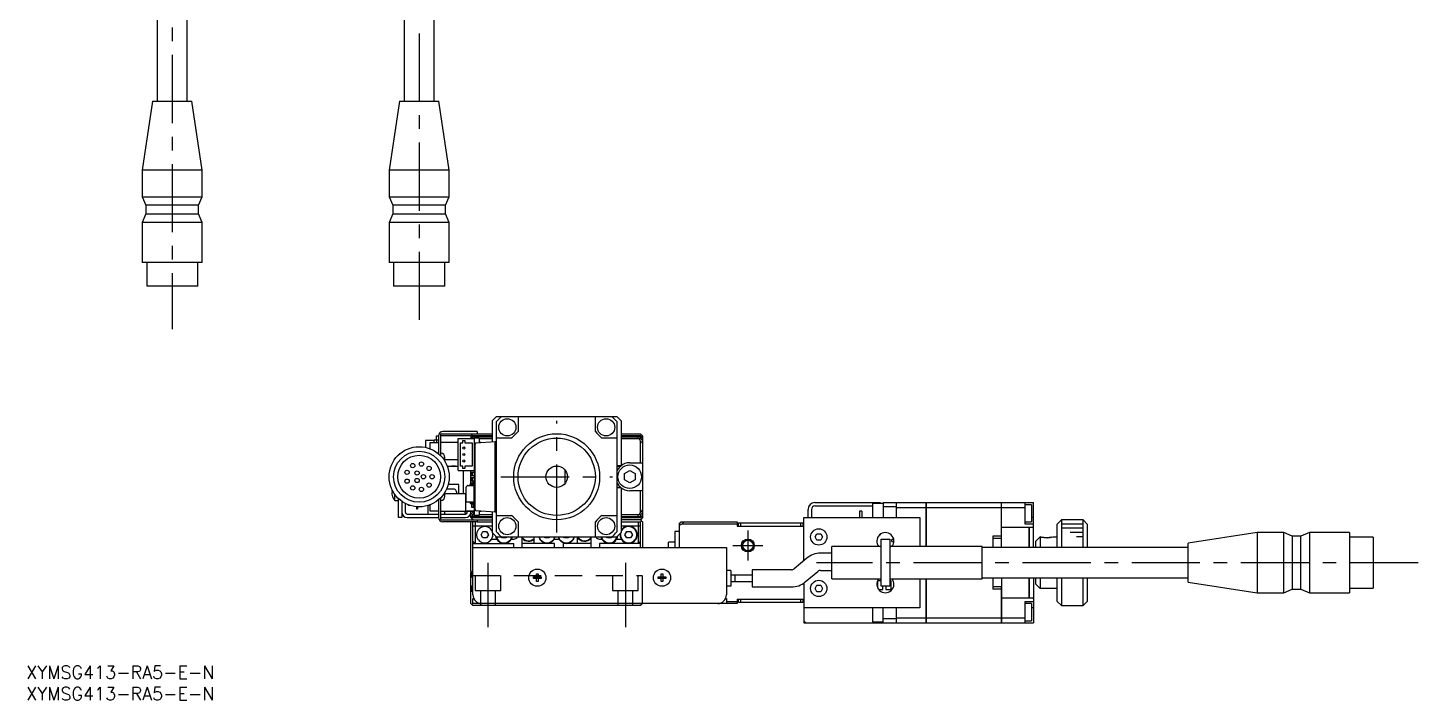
# Model space of a CAD drawing. Extents: x -1 to 673, y -8 to 381.
# Drawn here: x 0.4 to 324, y -8 to 148.5 of the extents above; entities that cross this region are included whole.
import ezdxf

# ---------------------------------------------------------------- set-up
doc = ezdxf.new("R2010")
doc.units = 0
doc.header["$LTSCALE"] = 0.5
doc.linetypes.add('CENTER', pattern=[50.8, 31.75, -6.35, 6.35, -6.35])
doc.linetypes.add('DASHED', pattern=[19.05, 12.7, -6.35])
for name, color, linetype in [('MSM_CENTER', 1, 'CENTER'), ('MSM_CONTINUOUS', 7, 'CONTINUOUS'), ('MSM_DASHED', 4, 'DASHED'), ('MSM_NARROW', 5, 'CONTINUOUS'), ('MSM_PART_NUMBER', 7, 'CONTINUOUS')]:
    doc.layers.add(name, color=color, linetype=linetype)
doc.styles.get("Standard").update_dxf_attribs({"font": 'txt.shx', "height": 1, "bigfont": 'bigfont.shx'})

# ---------------------------------------------------------------- blocks, each defined once
blk = doc.blocks.new('*U2')
at = {"layer": 'MSM_PART_NUMBER'}
blk.add_text('XYMSG413-RA5-E-N', height=3, dxfattribs=at).set_placement((0, -3))
blk = doc.blocks.new('*U3')
at = {"layer": 'MSM_PART_NUMBER'}
blk.add_text('XYMSG413-RA5-E-N', height=3, dxfattribs=at).set_placement((0, -8))

msp = doc.modelspace()

# ---------------------------------------------------------------- linework, layer by layer
at = {"layer": 'MSM_CENTER'}
for p, q in [((91.47, 223.37), (91.47, 78.37)), ((34, 218.37), (34, 78.37)), ((123.47, 31), (123.47, 57)), ((110.47, 44), (136.47, 44)), ((167.97, 31.5), (167.97, 24.5)), ((164.47, 28), (171.47, 28)), ((107.47, 24), (107.47, 9)), ((139.47, 24), (139.47, 9)), ((323.97, 24), (183.97, 24))]:
    msp.add_line(p, q, dxfattribs=at)
at = {"layer": 'MSM_CONTINUOUS'}
for p, q in [((30.5, 179.37), (30.5, 131.37)), ((37.5, 131.37), (37.5, 179.37)), ((87.97, 179.37), (87.97, 131.37)), ((94.97, 131.37), (94.97, 179.37)), ((29.43, 131.37), (27, 115.37)), ((29.43, 131.37), (38.57, 131.37)), ((41, 115.37), (38.57, 131.37)), ((86.9, 131.37), (84.47, 115.37)), ((86.9, 131.37), (96.04, 131.37)), ((98.47, 115.37), (96.04, 131.37)), ((41, 115.37), (27, 115.37)), ((27, 115.37), (27, 109.17)), ((41, 109.17), (41, 115.37)), ((98.47, 115.37), (84.47, 115.37)), ((84.47, 115.37), (84.47, 109.17)), ((98.47, 109.17), (98.47, 115.37)), ((27, 109.17), (41, 109.17)), ((27, 109.17), (27.85, 107.17)), ((40.15, 107.17), (27.85, 107.17)), ((27.85, 107.17), (27.85, 105.17)), ((40.15, 107.17), (41, 109.17)), ((40.15, 105.17), (40.15, 107.17)), ((84.47, 109.17), (98.47, 109.17)), ((84.47, 109.17), (85.32, 107.17)), ((97.62, 107.17), (85.32, 107.17)), ((85.32, 107.17), (85.32, 105.17)), ((97.62, 107.17), (98.47, 109.17)), ((97.62, 105.17), (97.62, 107.17)), ((27.85, 105.17), (27, 103.17)), ((27.85, 105.17), (40.15, 105.17)), ((41, 103.17), (40.15, 105.17)), ((85.32, 105.17), (84.47, 103.17)), ((85.32, 105.17), (97.62, 105.17)), ((98.47, 103.17), (97.62, 105.17)), ((41, 103.17), (27, 103.17)), ((27, 103.17), (27, 93.87)), ((41, 93.87), (41, 103.17)), ((98.47, 103.17), (84.47, 103.17)), ((84.47, 103.17), (84.47, 93.87)), ((98.47, 93.87), (98.47, 103.17)), ((41, 93.87), (27, 93.87)), ((28.05, 93.87), (28.05, 88.37)), ((39.95, 88.37), (39.95, 93.87)), ((98.47, 93.87), (84.47, 93.87)), ((85.52, 93.87), (85.52, 88.37)), ((97.42, 88.37), (97.42, 93.87)), ((39.95, 88.37), (28.05, 88.37)), ((97.42, 88.37), (85.52, 88.37)), ((109.47, 58), (108.47, 57)), ((108.47, 57), (108.47, 52.18)), ((109.47, 58), (137.47, 58)), ((109.47, 31.15), (109.47, 56.85)), ((114.47, 58), (114.47, 54.5)), ((132.47, 54.5), (132.47, 58)), ((138.47, 57), (137.47, 58)), ((137.47, 56.85), (137.47, 31.15)), ((138.47, 57), (138.47, 46.6)), ((92.97, 52.4), (92.97, 50.84)), ((94.97, 52.4), (92.97, 52.4)), ((93.97, 51.9), (93.97, 50.54)), ((95.97, 51.9), (93.97, 51.9)), ((94.97, 51.9), (94.97, 52.5)), ((95.97, 52.5), (94.97, 52.5)), ((95.47, 52.5), (95.47, 53.5)), ((95.47, 53.5), (95.97, 53.5)), ((95.47, 52.5), (95.47, 51.9)), ((95.97, 53.5), (95.97, 49.36)), ((96.47, 53.8), (96.47, 48.9)), ((103.47, 53.5), (96.47, 53.5)), ((100.57, 52), (96.47, 52)), ((96.67, 54), (104.97, 54)), ((104.97, 54.5), (96.97, 54.5)), ((100.57, 45.43), (100.57, 52.93)), ((100.57, 52.93), (104.27, 52.93)), ((101.07, 51.93), (101.62, 51.93)), ((101.07, 46.43), (101.07, 51.93)), ((101.62, 51.93), (101.62, 52.43)), ((101.62, 52.43), (102.12, 52.43)), ((102.12, 52.43), (102.12, 51.93)), ((102.12, 51.93), (103.77, 51.93)), ((103.97, 54), (103.47, 53.5)), ((103.97, 53.5), (103.47, 53)), ((103.47, 53.5), (103.47, 52.93)), ((103.97, 53.5), (103.72, 53.75)), ((103.77, 51.93), (103.77, 46.43)), ((108.47, 53.5), (103.97, 53.5)), ((103.97, 52.93), (103.97, 53.3)), ((103.97, 53.3), (108.47, 53.3)), ((105.47, 53), (104.27, 53)), ((104.27, 53), (104.27, 35)), ((104.47, 53.3), (104.47, 53)), ((104.75, 51.92), (109.17, 52.23)), ((104.97, 54.5), (104.97, 54)), ((104.97, 54), (108.47, 54)), ((105.47, 53), (105.47, 51.97)), ((105.47, 52.9), (108.47, 52.9)), ((105.9, 52), (105.47, 52)), ((109.17, 52.23), (109.47, 52.25)), ((109.17, 35.77), (109.17, 52.23)), ((112.97, 53), (109.47, 53)), ((137.47, 53), (133.97, 53)), ((138.47, 54), (142.97, 54)), ((142.97, 53.5), (138.47, 53.5)), ((138.47, 53.3), (142.97, 53.3)), ((138.47, 52.9), (142.97, 52.9)), ((142.47, 52.9), (142.47, 53.3)), ((142.97, 52.29), (142.67, 52.9)), ((142.97, 54), (143.47, 53.5)), ((143.22, 53.75), (142.97, 53.5)), ((143.47, 53), (142.97, 53.5)), ((142.97, 53.3), (142.97, 52.9)), ((142.97, 52.9), (143.47, 52.4)), ((143.47, 51.79), (142.97, 52.29)), ((142.97, 47.25), (142.97, 52.29)), ((143.37, 52.5), (143.47, 52.5)), ((143.47, 53.5), (143.47, 34.5)), ((95.97, 49.5), (95.8, 49.5)), ((104.47, 36.38), (104.47, 51.62)), ((97.47, 47.61), (97.47, 48.5)), ((97.47, 48), (100.57, 48)), ((98.01, 46.5), (98.22, 46.5)), ((98.22, 46.5), (98.22, 46.4)), ((100.57, 46.4), (98.22, 46.4)), ((99.02, 46.4), (99.02, 46.5)), ((99.92, 46.5), (99.02, 46.5)), ((99.4, 46.4), (99.4, 46.5)), ((99.55, 46.4), (99.55, 46.5)), ((99.92, 46.4), (99.92, 46.5)), ((100.57, 45.43), (104.27, 45.43)), ((101.62, 46.43), (101.07, 46.43)), ((101.62, 45.93), (101.62, 46.43)), ((102.12, 45.93), (101.62, 45.93)), ((101.72, 45.43), (101.72, 40)), ((102.12, 46.43), (102.12, 45.93)), ((103.77, 46.43), (102.12, 46.43)), ((103.47, 42.41), (103.47, 45.43)), ((125.47, 42.5), (125.47, 45.5)), ((137.47, 46.6), (138.47, 46.6)), ((137.47, 46.49), (138.38, 46.49)), ((139.22, 44.72), (140.47, 45.44)), ((140.47, 47.25), (143.47, 47.25)), ((140.47, 45.44), (141.72, 44.72)), ((100.72, 42.2), (98.24, 42.2)), ((100.72, 40), (100.72, 42.2)), ((103.28, 42.11), (103.28, 42)), ((104.27, 45), (103.47, 45)), ((104.27, 44.25), (103.47, 44.25)), ((104.27, 43.75), (103.47, 43.75)), ((104.04, 43), (103.47, 43)), ((104.04, 42.5), (103.47, 42.5)), ((103.51, 42.11), (103.51, 42)), ((103.94, 42.44), (103.61, 42.44)), ((103.61, 42.21), (103.94, 42.21)), ((103.72, 44.25), (103.72, 45)), ((103.72, 43), (103.72, 43.75)), ((103.72, 42.44), (103.72, 42.5)), ((103.72, 42), (103.72, 42.21)), ((103.85, 44.25), (103.85, 45)), ((103.85, 43), (103.85, 43.75)), ((103.85, 42.44), (103.85, 42.5)), ((103.85, 42), (103.85, 42.21)), ((104.04, 42.54), (104.04, 43.05)), ((104.04, 43.05), (104.27, 43.05)), ((104.04, 42.8), (104.27, 42.8)), ((104.04, 42.73), (104.27, 42.73)), ((104.27, 42.5), (104.27, 42.5)), ((139.22, 43.28), (139.22, 44.72)), ((140.47, 42.56), (139.22, 43.28)), ((141.72, 43.28), (140.47, 42.56)), ((141.72, 44.72), (141.72, 43.28)), ((85.08, 40.68), (85.2, 40.68)), ((85.2, 40.32), (85.08, 40.32)), ((85.2, 40.68), (85.2, 40.32)), ((85.2, 39.61), (85.2, 39.61)), ((85.77, 38.5), (85.77, 39.93)), ((86.67, 34.5), (86.67, 38.9)), ((96.47, 39.1), (96.47, 34.2)), ((97.47, 39.5), (97.47, 40.39)), ((102.39, 40), (97.47, 40)), ((99.47, 41.1), (97.84, 41.1)), ((102.27, 39.9), (102.27, 36.1)), ((102.39, 39.9), (102.27, 39.9)), ((102.39, 38.2), (102.39, 41.58)), ((102.42, 41.65), (102.74, 41.97)), ((102.81, 42), (104.07, 42)), ((104.17, 41.9), (104.17, 38.2)), ((104.27, 41.31), (104.17, 41.31)), ((104.27, 40.75), (104.17, 40.75)), ((104.27, 39.9), (104.17, 39.9)), ((104.27, 39.78), (104.17, 39.78)), ((138.38, 41.51), (137.47, 41.51)), ((138.47, 41.4), (137.47, 41.4)), ((138.47, 41.4), (138.47, 31)), ((143.47, 40.75), (140.47, 40.75)), ((142.97, 35.71), (142.97, 40.75)), ((85.77, 38.5), (86.67, 38.5)), ((87.47, 38.26), (87.47, 34.5)), ((88.27, 35.7), (88.27, 37.77)), ((88.97, 37.3), (88.97, 37.46)), ((89.45, 37.3), (88.97, 37.3)), ((90.85, 37.03), (90.85, 36.5)), ((90.85, 36.5), (91.1, 36.5)), ((91.1, 37.01), (91.1, 36.5)), ((93.47, 37.29), (93.47, 35.3)), ((93.97, 37.3), (93.5, 37.3)), ((93.97, 37.46), (93.97, 36.1)), ((93.97, 36.1), (95.97, 36.1)), ((95.8, 38.5), (95.97, 38.5)), ((95.97, 38.64), (95.97, 34.5)), ((96.47, 36), (103.47, 36)), ((97.47, 35.3), (97.47, 36)), ((102.17, 35.5), (102.17, 36)), ((102.27, 36.1), (104.27, 36.1)), ((104.07, 38.1), (102.49, 38.1)), ((102.67, 35.7), (102.67, 36)), ((103.28, 38.1), (103.28, 37.99)), ((103.47, 34.5), (103.47, 36.1)), ((103.97, 35.1), (103.47, 35.6)), ((103.51, 38.1), (103.51, 37.99)), ((103.58, 36.1), (103.97, 35.71)), ((103.61, 37.89), (103.94, 37.89)), ((103.94, 37.66), (103.61, 37.66)), ((103.72, 37.89), (103.72, 38.1)), ((103.72, 36.83), (103.72, 37.66)), ((104.27, 36.83), (103.72, 36.83)), ((103.97, 36.1), (103.97, 35.71)), ((103.97, 35.71), (104.27, 35.11)), ((104.04, 37.56), (104.04, 37.05)), ((104.27, 37.36), (104.04, 37.36)), ((104.27, 37.3), (104.04, 37.3)), ((104.27, 37.05), (104.04, 37.05)), ((104.27, 37.78), (104.19, 37.78)), ((109.17, 35.77), (104.75, 36.08)), ((105.47, 36.03), (105.47, 35)), ((105.47, 36), (105.9, 36)), ((108.47, 35.82), (108.47, 31)), ((109.47, 35.75), (109.17, 35.77)), ((142.67, 35.1), (142.97, 35.71)), ((142.97, 35.71), (143.47, 36.21)), ((143.47, 35.6), (142.97, 35.1)), ((181.97, 34.5), (181.97, 36.4)), ((182.77, 36.4), (182.77, 34.5)), ((183.57, 38), (198.77, 38)), ((183.57, 37.2), (196.97, 37.2)), ((193.97, 36), (193.97, 34.5)), ((194.47, 36), (193.97, 36)), ((194.47, 36), (194.47, 34.5)), ((196.97, 37.75), (196.97, 34.5)), ((199.47, 37.75), (196.97, 37.75)), ((198.27, 37.75), (198.27, 38)), ((198.77, 38), (198.77, 37.75)), ((199.47, 38), (199.47, 34.5)), ((199.47, 38), (209.46, 38)), ((202.47, 37), (199.47, 37)), ((202.47, 38), (202.47, 34.5)), ((202.47, 36.85), (209.46, 36.85)), ((209.46, 27.75), (209.46, 38)), ((209.47, 37.99), (209.46, 37.99)), ((209.47, 36.84), (209.46, 36.84)), ((209.47, 38), (226.96, 38)), ((209.47, 38), (209.47, 27.75)), ((209.47, 36.85), (226.96, 36.85)), ((226.96, 29.65), (226.96, 38)), ((226.97, 37.99), (226.96, 37.99)), ((226.97, 36.84), (226.96, 36.84)), ((226.97, 27.5), (226.97, 38)), ((226.97, 38), (234.47, 38)), ((226.97, 36.85), (232.47, 36.85)), ((232.47, 33), (232.47, 38)), ((233.97, 37.5), (232.47, 37.5)), ((233.97, 37.5), (233.97, 33.5)), ((234.47, 27.5), (234.47, 38)), ((87.47, 34.5), (86.67, 34.5)), ((88.67, 35.3), (95.97, 35.3)), ((88.67, 34.5), (95.97, 34.5)), ((96.47, 35.3), (102.27, 35.3)), ((96.47, 34.5), (102.27, 34.5)), ((96.67, 34), (104.97, 34)), ((104.97, 33.5), (96.97, 33.5)), ((102.17, 35.5), (102.62, 35.5)), ((103.47, 35.5), (103.57, 35.5)), ((103.47, 35), (103.97, 34.5)), ((103.47, 34.5), (103.97, 34)), ((103.47, 22), (103.47, 33.5)), ((103.72, 34.25), (103.97, 34.5)), ((103.97, 34.7), (103.97, 35.1)), ((104.27, 35.1), (103.97, 35.1)), ((108.47, 34.7), (103.97, 34.7)), ((103.97, 34.5), (108.47, 34.5)), ((103.97, 34), (108.47, 34)), ((103.97, 16.5), (103.97, 33.5)), ((108.47, 32.5), (103.97, 32.5)), ((105.47, 35), (104.27, 35)), ((104.47, 35), (104.47, 34.7)), ((104.47, 33.5), (104.47, 28.5)), ((104.97, 34), (104.97, 33.5)), ((104.97, 33.5), (108.47, 33.5)), ((108.47, 35.1), (105.47, 35.1)), ((109.47, 35), (112.97, 35)), ((114.47, 33.5), (114.47, 30)), ((132.47, 30), (132.47, 33.5)), ((133.97, 35), (137.47, 35)), ((142.97, 35.1), (138.47, 35.1)), ((142.97, 34.7), (138.47, 34.7)), ((138.47, 34.5), (142.97, 34.5)), ((142.97, 34), (138.47, 34)), ((138.47, 33.5), (142.97, 33.5)), ((142.97, 32.5), (138.47, 32.5)), ((142.47, 34.7), (142.47, 35.1)), ((142.47, 33.5), (142.47, 28.5)), ((142.97, 35.1), (142.97, 34.7)), ((142.97, 34.5), (143.47, 35)), ((142.97, 34.5), (143.22, 34.25)), ((143.47, 34.5), (142.97, 34)), ((143.47, 33.5), (142.97, 34)), ((143.22, 33.75), (142.97, 33.5)), ((142.97, 27.5), (142.97, 33.5)), ((143.37, 35.5), (143.47, 35.5)), ((143.47, 33.5), (143.47, 27.5)), ((151.97, 33), (152.47, 33.5)), ((151.97, 33), (151.97, 27.5)), ((152.58, 33), (151.97, 32.69)), ((152.47, 33.5), (165.47, 33.5)), ((153.08, 33.5), (152.58, 33)), ((165.47, 33), (152.58, 33)), ((165.47, 33.5), (165.47, 32.5)), ((165.47, 32.5), (180.97, 32.5)), ((165.77, 32.5), (165.77, 33.3)), ((165.77, 33.3), (180.97, 33.3)), ((166.27, 33.3), (166.27, 32.5)), ((180.27, 32.5), (180.27, 33.3)), ((180.77, 33.3), (180.77, 32.5)), ((180.97, 24.46), (180.97, 34.5)), ((180.97, 34.5), (207.97, 34.5)), ((207.97, 34.5), (207.97, 27.75)), ((232.47, 33.5), (233.97, 33.5)), ((234.47, 33), (232.47, 33)), ((234.47, 34.5), (233.97, 34.5)), ((240.97, 34), (239.97, 33)), ((239.97, 27.5), (239.97, 33)), ((240.97, 34), (240.97, 27.5)), ((245.97, 34), (240.97, 34)), ((245.97, 27.5), (245.97, 34)), ((246.97, 33), (245.97, 34)), ((246.97, 33), (246.97, 27.5)), ((105.86, 30.5), (106.29, 31.25)), ((106.29, 29.75), (105.86, 30.5)), ((106.29, 31.25), (107.16, 31.25)), ((107.16, 29.75), (106.29, 29.75)), ((107.16, 31.25), (107.59, 30.5)), ((107.59, 30.5), (107.16, 29.75)), ((108.47, 31.5), (108.34, 31.5)), ((108.34, 29.5), (109.49, 29.5)), ((108.47, 31), (109.47, 30)), ((109.47, 30), (137.47, 30)), ((110.79, 29.75), (110.65, 30)), ((111.66, 29.75), (110.79, 29.75)), ((111.8, 30), (111.66, 29.75)), ((112.95, 29.5), (113.47, 29.5)), ((115.47, 27.5), (115.47, 30)), ((118.27, 28.5), (118.27, 30)), ((120.79, 29.75), (120.65, 30)), ((121.66, 29.75), (120.79, 29.75)), ((121.8, 30), (121.66, 29.75)), ((122.95, 29.5), (123.99, 29.5)), ((125.29, 29.75), (125.15, 30)), ((126.16, 29.75), (125.29, 29.75)), ((126.3, 30), (126.16, 29.75)), ((128.27, 30), (128.27, 28.5)), ((131.47, 27.5), (131.47, 30)), ((133.47, 29.5), (133.99, 29.5)), ((135.29, 29.75), (135.15, 30)), ((136.16, 29.75), (135.29, 29.75)), ((136.3, 30), (136.16, 29.75)), ((137.45, 29.5), (138.49, 29.5)), ((137.47, 30), (138.47, 31)), ((138.49, 31.5), (138.47, 31.5)), ((139.36, 30.5), (139.79, 31.25)), ((139.79, 29.75), (139.36, 30.5)), ((139.79, 31.25), (140.66, 31.25)), ((140.66, 29.75), (139.79, 29.75)), ((140.66, 31.25), (141.09, 30.5)), ((141.09, 30.5), (140.66, 29.75)), ((150.97, 31.25), (150.97, 27.5)), ((151.97, 31.25), (150.97, 31.25)), ((183.61, 30), (184.04, 30.75)), ((184.04, 29.25), (183.61, 30)), ((184.04, 30.75), (184.91, 30.75)), ((184.91, 29.25), (184.04, 29.25)), ((184.91, 30.75), (185.34, 30)), ((185.34, 30), (184.91, 29.25)), ((198.97, 29.5), (200.97, 29.5)), ((198.97, 18.5), (198.97, 29.5)), ((200.97, 29.5), (200.97, 18.5)), ((201.47, 28.93), (201.47, 29.43)), ((201.93, 29.43), (201.47, 29.43)), ((224.97, 30.15), (224.97, 27.5)), ((226.96, 30.15), (224.97, 30.15)), ((226.97, 29.65), (224.97, 29.65)), ((226.97, 32.25), (233.46, 32.25)), ((233.46, 27.5), (233.46, 32.25)), ((233.47, 32.24), (233.46, 32.24)), ((233.47, 32.25), (233.47, 27.5)), ((233.47, 32.25), (234.27, 32.25)), ((234.27, 32.23), (234.27, 32.25)), ((234.47, 32.23), (234.27, 32.23)), ((235.97, 30), (234.97, 29)), ((235.97, 30), (235.97, 27.5)), ((238.97, 30), (239.97, 30)), ((286.47, 31), (270.47, 28.57)), ((286.47, 31), (286.47, 17)), ((292.67, 31), (286.47, 31)), ((292.67, 17), (292.67, 31)), ((294.67, 30.15), (292.67, 31)), ((294.67, 30.15), (294.67, 17.85)), ((296.67, 30.15), (294.67, 30.15)), ((298.67, 31), (296.67, 30.15)), ((296.67, 17.85), (296.67, 30.15)), ((298.67, 31), (298.67, 17)), ((307.97, 31), (298.67, 31)), ((307.97, 31), (307.97, 17)), ((313.47, 29.95), (307.97, 29.95)), ((313.47, 29.95), (313.47, 18.05)), ((104.47, 28.5), (103.97, 29)), ((103.97, 28.5), (113.47, 28.5)), ((103.97, 27.5), (162.97, 27.5)), ((113.47, 27.5), (113.47, 28.5)), ((122.97, 28.5), (115.47, 28.5)), ((122.97, 27.5), (122.97, 28.5)), ((131.47, 28.5), (124.97, 28.5)), ((124.97, 28.5), (124.97, 27.5)), ((133.47, 28.5), (133.47, 27.5)), ((142.97, 28.5), (133.47, 28.5)), ((142.97, 29), (142.47, 28.5)), ((149.47, 27.5), (149.47, 28.75)), ((150.97, 28.75), (149.47, 28.75)), ((162.97, 27.5), (162.97, 16.5)), ((187.47, 26.21), (184.87, 26.21)), ((187.47, 20.25), (187.47, 27.75)), ((198.97, 27.75), (187.47, 27.75)), ((222.47, 27.75), (200.97, 27.75)), ((201.47, 28.93), (201.97, 28.93)), ((201.47, 27.75), (201.47, 27.93)), ((201.66, 27.93), (201.47, 27.93)), ((222.47, 20.25), (222.47, 27.75)), ((270.47, 27.5), (222.47, 27.5)), ((234.97, 27.5), (234.97, 29)), ((270.47, 19.43), (270.47, 28.57)), ((181.66, 25.04), (178.74, 22.58)), ((103.47, 22), (103.97, 21.5)), ((103.47, 21.7), (103.57, 21.8)), ((103.47, 14.5), (103.47, 21.7)), ((103.47, 21.2), (103.97, 21.2)), ((103.97, 20.5), (103.47, 21)), ((103.47, 21), (103.97, 21)), ((103.57, 21.7), (103.57, 21.9)), ((103.72, 21.75), (103.97, 22)), ((103.87, 21.4), (103.97, 21.4)), ((118.09, 20.32), (118.09, 20.68)), ((118.09, 20.68), (118.79, 20.68)), ((118.79, 20.32), (118.09, 20.32)), ((118.79, 21.39), (119.15, 21.39)), ((118.79, 20.68), (118.79, 21.39)), ((118.8, 20.67), (118.79, 20.68)), ((118.8, 20.33), (118.79, 20.32)), ((118.79, 19.61), (118.79, 20.32)), ((119.15, 19.61), (118.79, 19.61)), ((118.8, 20.67), (119.14, 20.67)), ((118.8, 20.33), (118.8, 20.67)), ((119.14, 20.33), (118.8, 20.33)), ((119.14, 20.67), (119.15, 20.68)), ((119.14, 20.67), (119.14, 20.33)), ((119.14, 20.33), (119.15, 20.32)), ((119.15, 21.39), (119.15, 20.68)), ((119.15, 20.68), (119.86, 20.68)), ((119.15, 20.32), (119.15, 19.61)), ((119.86, 20.32), (119.15, 20.32)), ((119.86, 20.68), (119.86, 20.32)), ((147.09, 20.68), (147.79, 20.68)), ((147.09, 20.32), (147.09, 20.68)), ((147.79, 20.32), (147.09, 20.32)), ((147.79, 21.39), (148.15, 21.39)), ((147.79, 20.68), (147.79, 21.39)), ((147.8, 20.67), (147.79, 20.68)), ((147.8, 20.33), (147.79, 20.32)), ((147.79, 19.61), (147.79, 20.32)), ((148.15, 19.61), (147.79, 19.61)), ((147.8, 20.67), (148.14, 20.67)), ((147.8, 20.33), (147.8, 20.67)), ((148.14, 20.33), (147.8, 20.33)), ((148.14, 20.67), (148.15, 20.68)), ((148.14, 20.67), (148.14, 20.33)), ((148.14, 20.33), (148.15, 20.32)), ((148.15, 21.39), (148.15, 20.68)), ((148.15, 20.68), (148.86, 20.68)), ((148.15, 20.32), (148.15, 19.61)), ((148.86, 20.32), (148.15, 20.32)), ((148.86, 20.68), (148.86, 20.32)), ((163.97, 22.2), (162.97, 22.2)), ((163.97, 22.2), (163.97, 18.5)), ((168.97, 21.1), (163.97, 21.1)), ((163.97, 19.6), (168.97, 19.6)), ((164.97, 21.1), (164.97, 19.6)), ((168.97, 22.35), (168.97, 18.35)), ((178.09, 22.35), (168.97, 22.35)), ((181.31, 19.52), (184.23, 21.97)), ((184.87, 22.21), (187.47, 22.21)), ((187.47, 20.25), (198.97, 20.25)), ((198.14, 19.78), (198.14, 18.2)), ((198.97, 19.78), (198.14, 19.78)), ((200.97, 20.25), (222.47, 20.25)), ((201.29, 19.78), (200.97, 19.78)), ((201.29, 17.78), (201.29, 19.78)), ((207.97, 20.25), (207.97, 13.5)), ((209.46, 10), (209.46, 20.25)), ((209.47, 20.25), (209.47, 10)), ((222.47, 20.5), (270.47, 20.5)), ((224.97, 20.5), (224.97, 17.85)), ((226.97, 20.5), (226.97, 10)), ((233.46, 15.75), (233.46, 20.5)), ((233.47, 20.5), (233.47, 15.75)), ((234.47, 20.5), (234.47, 10)), ((234.97, 19), (234.97, 20.5)), ((235.97, 20.5), (235.97, 18)), ((239.97, 15), (239.97, 20.5)), ((240.97, 20.5), (240.97, 14)), ((245.97, 14), (245.97, 20.5)), ((246.97, 20.5), (246.97, 15)), ((270.47, 19.43), (286.47, 17)), ((103.67, 17.3), (103.67, 18.5)), ((103.97, 18.5), (103.67, 18.5)), ((103.97, 17.3), (103.67, 17.3)), ((163.97, 18.5), (162.97, 18.5)), ((168.97, 18.35), (178.09, 18.35)), ((180.97, 19.26), (180.97, 10)), ((183.61, 18), (184.04, 18.75)), ((184.04, 17.25), (183.61, 18)), ((184.04, 18.75), (184.91, 18.75)), ((184.91, 17.25), (184.04, 17.25)), ((184.91, 18.75), (185.34, 18)), ((185.34, 18), (184.91, 17.25)), ((198.39, 17.78), (199.39, 17.78)), ((200.97, 18.5), (198.97, 18.5)), ((199.39, 17.78), (199.39, 18.5)), ((200.04, 18.5), (200.04, 17.78)), ((200.04, 17.78), (201.29, 17.78)), ((226.97, 18.35), (224.97, 18.35)), ((226.96, 17.85), (224.97, 17.85)), ((226.96, 10), (226.96, 18.35)), ((234.97, 19), (235.97, 18)), ((239.97, 18), (235.97, 18)), ((286.47, 17), (292.67, 17)), ((292.67, 17), (294.67, 17.85)), ((294.67, 17.85), (296.67, 17.85)), ((296.67, 17.85), (298.67, 17)), ((298.67, 17), (307.97, 17)), ((307.97, 18.05), (313.47, 18.05)), ((103.47, 14.5), (103.97, 14)), ((103.72, 14.25), (103.97, 14.5)), ((103.97, 14.5), (103.97, 15.7)), ((165.47, 14.5), (103.97, 14.5)), ((142.97, 14), (103.97, 14)), ((142.97, 14.5), (143.22, 14.25)), ((142.97, 14), (143.47, 14.5)), ((162.97, 15.7), (162.97, 14.5)), ((162.97, 15), (165.47, 15)), ((165.47, 15.5), (180.97, 15.5)), ((165.47, 15.5), (165.47, 14.5)), ((165.77, 14.7), (165.77, 15.5)), ((180.77, 14.7), (165.77, 14.7)), ((166.27, 15.5), (166.27, 14.7)), ((180.27, 14.7), (180.27, 15.5)), ((180.77, 15.5), (180.77, 14.7)), ((207.97, 13.5), (180.97, 13.5)), ((196.97, 13.5), (196.97, 10.25)), ((199.47, 10), (199.47, 13.5)), ((202.47, 13.5), (202.47, 10)), ((233.46, 15.75), (226.97, 15.75)), ((232.47, 10), (232.47, 15)), ((232.47, 15), (234.47, 15)), ((233.97, 14.5), (232.47, 14.5)), ((233.47, 15.76), (233.46, 15.76)), ((234.27, 15.75), (233.47, 15.75)), ((233.97, 14.5), (233.97, 10.5)), ((234.47, 13.5), (233.97, 13.5)), ((234.27, 15.77), (234.47, 15.77)), ((234.27, 15.75), (234.27, 15.77)), ((239.97, 15), (240.97, 14)), ((240.97, 14), (245.97, 14)), ((245.97, 14), (246.97, 15)), ((181.47, 10), (180.97, 10.5)), ((180.97, 10), (209.46, 10)), ((196.97, 10.25), (199.47, 10.25)), ((199.47, 11), (202.47, 11)), ((202.47, 11.15), (209.46, 11.15)), ((209.47, 11.16), (209.46, 11.16)), ((209.47, 10.01), (209.46, 10.01)), ((209.47, 11.15), (226.96, 11.15)), ((209.47, 10), (226.96, 10)), ((226.97, 11.16), (226.96, 11.16)), ((226.97, 10.01), (226.96, 10.01)), ((226.97, 11.15), (232.47, 11.15)), ((226.97, 10), (234.47, 10)), ((232.47, 10.5), (233.97, 10.5))]:
    msp.add_line(p, q, dxfattribs=at)
for centre, radius in [((111.97, 55.5), 2), ((134.97, 55.5), 2), ((123.47, 44), 10), ((123.47, 44), 9), ((91.47, 44), 7), ((91.47, 44), 5.95), ((91.47, 44), 5), ((101.87, 50.68), 0.25), ((101.87, 49.18), 0.25), ((88.65, 45.03), 0.5), ((89.97, 46.6), 0.5), ((90.97, 44.87), 0.5), ((91.99, 46.95), 0.5), ((93.77, 45.93), 0.5), ((101.87, 47.68), 0.25), ((123.47, 44), 2.5), ((140.47, 44), 2.75), ((88.65, 42.97), 0.5), ((90.97, 43.13), 0.5), ((92.47, 44), 0.5), ((93.77, 42.07), 0.5), ((94.47, 44), 0.5), ((89.97, 41.4), 0.5), ((91.99, 41.05), 0.5), ((111.97, 32.5), 2), ((134.97, 32.5), 2), ((167.97, 28), 1.23), ((184.47, 30), 1.9), ((118.97, 20.5), 2), ((147.97, 20.5), 2), ((184.47, 18), 1.9)]:
    msp.add_circle(centre, radius, dxfattribs=at)
for centre, radius, start, end in [((123.47, 44), 19, 132.5369, 137.4631), ((123.47, 44), 19, 42.5369, 47.4631), ((96.97, 53.5), 1, 90, 180), ((96.67, 53.8), 0.2, 90, 180), ((104.77, 51.62), 0.3, 94, 180), ((100.31, 67.16), 19, 311.7998, 318.2002), ((146.64, 67.16), 19, 221.7998, 228.2002), ((87.47, 48.5), 1, 118.9988, 144.2683), ((96.47, 48.5), 1, 0, 90), ((140.47, 44), 3.25, 130.0056, 157.3864), ((140.47, 44), 3.25, 90, 130.0046), ((103.61, 42.11), 0.33, 90, 180), ((103.61, 42.11), 0.1, 90, 180), ((103.94, 42.54), 0.33, 270, 0), ((103.94, 42.54), 0.1, 270, 0), ((140.47, 44), 3.25, 202.6057, 229.9942), ((88.27, 40.5), 3.19, 170.1099, 176.7703), ((88.27, 40.5), 3.19, 183.2297, 196.1067), ((88.27, 40.5), 3.2, 196.1225, 218.6822), ((87.47, 39.5), 1, 216.8699, 241.0012), ((96.47, 39.5), 1, 270, 0), ((99.47, 40.35), 0.75, 332.1818, 90), ((102.49, 41.58), 0.1, 135, 180), ((102.81, 41.9), 0.1, 90, 135), ((104.07, 41.9), 0.1, 0, 90), ((140.47, 44), 3.25, 229.9955, 270), ((88.67, 35.7), 1.2, 180, 270), ((88.67, 35.7), 0.4, 180, 270), ((102.27, 35.7), 1.2, 270, 0), ((102.27, 35.7), 0.4, 270, 0), ((102.49, 38.2), 0.1, 180, 270), ((103.61, 37.99), 0.33, 180, 270), ((103.61, 37.99), 0.1, 180, 270), ((103.94, 37.56), 0.33, 0, 90), ((103.94, 37.56), 0.1, 0, 90), ((104.07, 38.2), 0.1, 270, 0), ((104.77, 36.38), 0.3, 180, 266), ((183.57, 36.4), 1.6, 90, 180), ((183.57, 36.4), 0.8, 90, 180), ((96.97, 34.5), 1, 180, 270), ((96.67, 34.2), 0.2, 180, 270), ((106.72, 30.5), 1.9, 22.9195, 11.8627), ((100.31, 20.84), 19, 41.7998, 48.2002), ((146.64, 20.84), 19, 131.7998, 138.2002), ((140.22, 30.5), 2, 172.298, 150), ((140.22, 30.5), 1.9, 168.1373, 157.0804), ((111.22, 30.5), 2, 187.7021, 345.5225), ((111.22, 30.5), 1.9, 191.8628, 344.7425), ((123.47, 44), 19, 222.5369, 227.4631), ((113.47, 30.5), 1, 270, 329.9999), ((116.97, 31), 1.9, 217.8636, 313.1736), ((116.97, 31), 2, 221.4096, 310.5416), ((121.22, 30.5), 2, 194.4775, 345.5225), ((121.22, 30.5), 1.9, 195.2576, 344.7425), ((125.72, 30.5), 2, 194.4775, 345.5225), ((125.72, 30.5), 1.9, 195.2576, 344.7425), ((129.97, 31), 2, 211.7883, 318.5904), ((129.97, 31), 1.9, 211.7569, 322.1364), ((133.47, 30.5), 1, 210.0001, 270), ((135.72, 30.5), 2, 194.4775, 352.2979), ((135.72, 30.5), 1.9, 195.2576, 348.1372), ((123.47, 44), 19, 312.5369, 317.4631), ((199.97, 29), 2, 321.3178, 218.6822), ((198.67, 30.67), 0.2, 255.0744, 0.8063), ((237.47, 35.87), 6, 257.9758, 282.0242), ((184.87, 21.21), 5, 90, 130), ((103.87, 21.7), 0.3, 180, 270), ((178.09, 23.35), 1, 270, 310), ((178.09, 23.35), 5, 270, 310), ((184.87, 21.21), 1, 90, 130), ((199.97, 19), 2, 141.3178, 38.6822), ((105.97, 16.5), 2, 180, 270), ((160.97, 16.5), 2, 270, 0)]:
    msp.add_arc(centre, radius, start, end, dxfattribs=at)
at = {"layer": 'MSM_DASHED'}
for p, q in [((103.97, 21), (143.47, 21)), ((104.47, 21), (104.47, 17.5)), ((110.47, 17.5), (110.47, 21)), ((136.47, 21), (136.47, 17.5)), ((142.47, 17.5), (142.47, 21)), ((143.47, 14.5), (143.47, 21)), ((104.47, 17.5), (110.47, 17.5)), ((105.72, 17.5), (105.72, 14)), ((109.22, 14), (109.22, 17.5)), ((136.47, 17.5), (142.47, 17.5)), ((137.72, 17.5), (137.72, 14)), ((141.22, 14), (141.22, 17.5))]:
    msp.add_line(p, q, dxfattribs=at)
at = {"layer": 'MSM_NARROW'}
for p, q in [((245.97, 33), (240.97, 33)), ((235.97, 30), (235.97, 30)), ((236.21, 29.94), (235.97, 30)), ((245.97, 32), (240.97, 32)), ((245.97, 31), (242.97, 31)), ((245.97, 30), (244.47, 30))]:
    msp.add_line(p, q, dxfattribs=at)
msp.add_circle((167.97, 28), 1.5, dxfattribs=at)
msp.add_arc((237.48, 35.79), 5.98, 257.7881, 284.5016, dxfattribs=at)

# ---------------------------------------------------------------- block references
at = {"layer": 'MSM_CONTINUOUS'}
for name in ['*U2', '*U3']:
    msp.add_blockref(name, (0, 0), dxfattribs=at)

doc.saveas('drawing.dxf')
